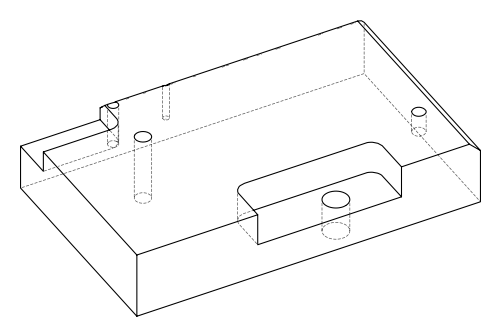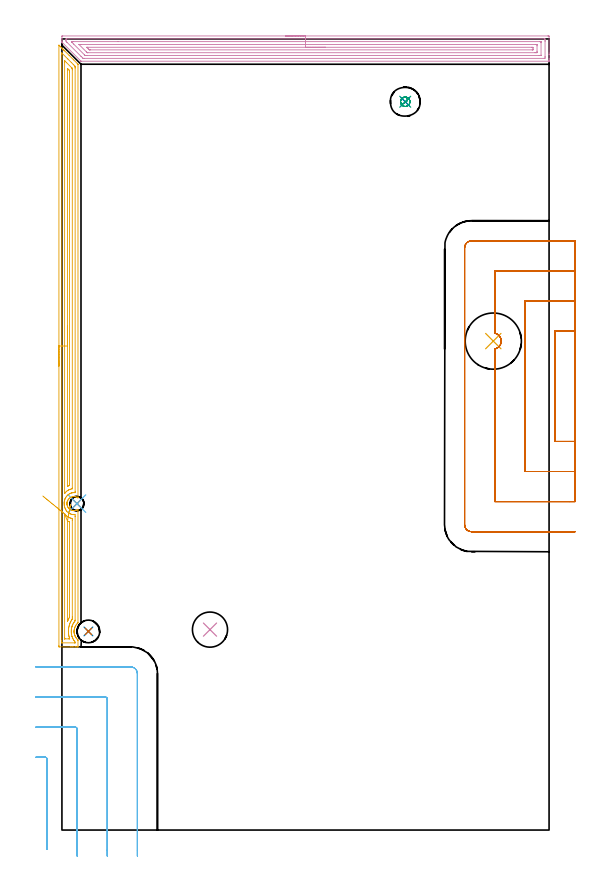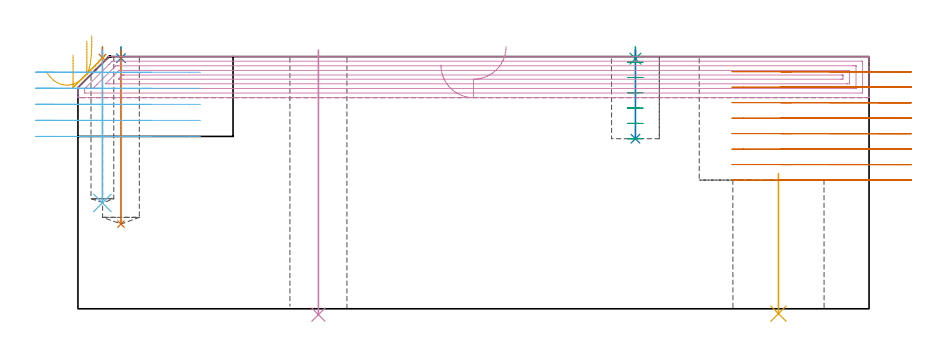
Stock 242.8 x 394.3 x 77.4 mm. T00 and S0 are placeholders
(PLAN: 13 operations, 8 tool changes, 46.2 min)
(1 SPOT_DRILL | STEP1POCKET | NXT0321_9005460120000 | 0.03 min | 1 mm3)
(2 SPOT_DRILL_1 | STEP1POCKET_1 | NXT0321_9005460120000 | 0.03 min | 1 mm3)
(3 SPOT_DRILL_2 | STEP1POCKET_2 | NXT0321_9005460120000 | 0.03 min | 2 mm3)
(4 INDEXABLE_INSERT_DRILL_THROUGH_HOLE_FROM_SOLID | STEP1HOLE | NXT0302_006 | 0.33 min | 18584 mm3)
(5 INDEXABLE_INSERT_DRILL_THROUGH_HOLE_FROM_SOLID_1 | STEP1HOLE_1 | UGT0302_007 | 0.18 min | 47624 mm3)
(6 DRILL_BLIND_HOLE_INTO_CENTER | STEP1POCKET | NXT0301_041 | 0.19 min | 1678 mm3)
(7 DRILL_BLIND_HOLE_INTO_CENTER_1 | STEP1POCKET_1 | NXT0301_084 | 0.22 min | 5002 mm3)
(8 DRILL_BLIND_HOLE_INTO_CENTER_2 | STEP1POCKET_2 | NXT0301_128 | 0.11 min | 2717 mm3)
(9 MILL_ROUGH_BLIND_HOLE_CONTOUR | STEP1POCKET_2 | NXT0201_013 | Spiral | 0.61 min | 1552 mm3)
(10 AREA_MILL | FG_CHAMFER_SURFACE | UGT0205_001 | 9.8 min | 19275 mm3)
(11 AREA_MILL_1 | FG_CHAMFER_SURFACE_1 | UGT0205_001 | 9.66 min | 13417 mm3)
(12 MILL_CORNER_NOTCH_RECTANGULAR | CORNER_NOTCH_RECTANGULAR | UGT0201_094 | Follow Part, ap 5, ae 75% | 4.42 min | 105305 mm3)
(13 MILL_SLOT | SLOT_PARTIAL_RECTANGULAR | UGT0201_094 | Follow Part, ap 5, ae 75% | 20.64 min | 299563 mm3)
(TOOL NXT0321_9005460120000 | NC Spot Drill, 142deg, 12mm, Carbide, Uncoated | D12 PA142 FL30 Z2)
(TOOL NXT0302_006 | Index. Insert Drill 17.5mm [880-D1750L25-05] | D17.5 PA176 FL88 Z2)
(TOOL UGT0302_007 | Indexable Insert Drill 28mm | D28 PA180 FL50 Z2)
(TOOL NXT0301_041 | Carbide Drill 7mm [860.1-0700-035A1-MM 2214] | D7 PA140 FL53 Z2)
(TOOL NXT0301_084 | Carbide Drill 11.3mm [860.1-1130-034A1-MM 2214] | D11.3 PA140 FL55 Z2)
(TOOL NXT0301_128 | Carbide Drill 12mm [861.1-1200-036A1-GP GC34] | D12 PA150 FL37.4 Z2)
(TOOL NXT0201_013 | ENDMILL 10mm | D10 FL30 Z4)
(TOOL UGT0205_001 | Chamfer Mill 20 x 3 x 45 deg. | D20 FL50 Z2)
(TOOL UGT0201_094 | End mill 20 mm | D20 FL38 Z4)
(OP 1 SPOT_DRILL)
G17 G21 G94 G90
T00 M6
G54
G17 G0 G90 X7.5 Y162.7 S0 M3
G43 Z87.4 H0
G94 G81 G98 Z77.099 F250. R80.4
G80
M5
M2
(OP 2 SPOT_DRILL_1)
G17 G21 G94 G90
T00 M6
G54
G17 G0 G90 X13.2 Y99. S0 M3
G43 Z87.4 H0
G94 G81 G98 Z76.914 F250. R80.4
G80
M5
M2
(OP 3 SPOT_DRILL_2)
G17 G21 G94 G90
T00 M6
G54
G17 G0 G90 X171.1 Y363. S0 M3
G43 Z87.4 H0
G94 G81 G98 Z76.767 F250. R80.4
G80
M5
M2
(OP 4 INDEXABLE_INSERT_DRILL_THROUGH_HOLE_FROM_SOLID)
G17 G21 G94 G90
T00 M6
G54
G17 G0 G90 X73.8 Y99.9 S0 M3
G43 Z87.4 H1
G94 G81 G98 Z-1.806 F250. R79.4
G80
M5
M2
(OP 5 INDEXABLE_INSERT_DRILL_THROUGH_HOLE_FROM_SOLID_1)
G17 G21 G94 G90
T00 M6
G54
G17 G0 G90 X215. Y243.7 S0 M3
G43 Z87.4 H0
G94 G81 G98 Z-1.5 F250. R41.5
G80
M5
M2
(OP 6 DRILL_BLIND_HOLE_INTO_CENTER)
G17 G21 G94 G90
T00 M6
G54
G17 G0 G90 X7.5 Y162.7 S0 M3
G43 Z87.4 H1
G94 G81 G98 Z32.5 F250. R79.4
G80
M5
M2
(OP 7 DRILL_BLIND_HOLE_INTO_CENTER_1)
G17 G21 G94 G90
T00 M6
G54
G17 G0 G90 X13.2 Y99. S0 M3
G43 Z87.4 H1
G94 G81 G98 Z26. F250. R79.4
G80
M5
M2
(OP 8 DRILL_BLIND_HOLE_INTO_CENTER_2)
G17 G21 G94 G90
T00 M6
G54
G17 G0 G90 X171.1 Y363. S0 M3
G43 Z87.4 H1
G94 G81 G98 Z52.2 F250. R79.4
G80
M5
M2
(OP 9 MILL_ROUGH_BLIND_HOLE_CONTOUR)
G17 G21 G94 G90
T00 M6
G54
G17 G0 G90 X171.1 Y363. S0 M3
G43 Z87.4 H0
Z75.7
G94 G3 X171.303 Y365.147 R1.083 F250.
X168.792 Y363.44 R2.147
X170.66 Y360.692 R2.35
X168.792 Y363.44 R-2.35
X169.726 Y362.066 R1.175
X171.1 Y363. R1.175
G0 Z71.
G3 X171.303 Y365.147 R1.083
X168.792 Y363.44 R2.147
X170.66 Y360.692 R2.35
X168.792 Y363.44 R-2.35
X169.726 Y362.066 R1.175
X171.1 Y363. R1.175
G0 Z66.3
G3 X171.303 Y365.147 R1.083
X168.792 Y363.44 R2.147
X170.66 Y360.692 R2.35
X168.792 Y363.44 R-2.35
X169.726 Y362.066 R1.175
X171.1 Y363. R1.175
G0 Z61.6
G3 X171.303 Y365.147 R1.083
X168.792 Y363.44 R2.147
X170.66 Y360.692 R2.35
X168.792 Y363.44 R-2.35
X169.726 Y362.066 R1.175
X171.1 Y363. R1.175
G0 Z56.9
G3 X171.303 Y365.147 R1.083
X168.792 Y363.44 R2.147
X170.66 Y360.692 R2.35
X168.792 Y363.44 R-2.35
X169.726 Y362.066 R1.175
X171.1 Y363. R1.175
G0 Z52.2
G3 X171.303 Y365.147 R1.083
X168.792 Y363.44 R2.147
X170.66 Y360.692 R2.35
X168.792 Y363.44 R-2.35
X169.726 Y362.066 R1.175
X171.1 Y363. R1.175
G0 Z87.4
M5
M2
(OP 10 AREA_MILL)
G17 G21 G94 G90
T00 M6
G54
G17 G0 G90 X111.4 Y395.8 S1061 M3
G43 Z87.4 H0
Z74.8
G94 G1 X111.438 Z73.928 F250.
X111.552 Z73.064
X111.741 Z72.212
X112.003 Z71.38
X112.337 Z70.574
X112.74 Z69.8
X113.208 Z69.064
X113.74 Z68.372
X114.329 Z67.729
X114.972 Z67.14
X115.664 Z66.608
X116.4 Z66.14
X117.174 Z65.737
X117.98 Z65.403
X118.812 Z65.141
X119.664 Z64.952
X120.528 Z64.838
X121.4 Z64.8
X242.207
X242.567 Y395.796 Z64.802
X242.79 Y395.791 Z64.806
X242.8 Y395.564 Z65.033
Y387.282 Z73.313
Y386.688 Z73.91
Y386.395 Z74.202
Y384.62 Z75.975
Y384.034 Z76.565
Y383.552 Z77.047
Y383.229 Z77.361
X242.791 Y383.203 Z77.388
X242.653 Y383.2 Z77.4
X9.509
X9.501 Y383.201 Z77.398
X9.499 Y383.202 Z77.397
X0.094 Y392.605 Z67.993
X0.008 Y392.693 Z67.903
X0.003 Y392.71 Z67.886
X0. Y393.191 Z67.408
Y393.794 Z66.805
Y394.38 Z66.215
Y395.56 Z65.037
X0.002 Y395.791 Z64.805
X0.415 Y395.8 Z64.8
X121.4
Y394.386 Z66.214
X240.418
X240.79 Y394.38 Z66.22
X240.797 Y394.009 Z66.591
X240.799 Y393.493 Z67.107
X240.8 Y393.118 Z67.482
X240.799 Y385.507 Z75.093
X240.798 Y385.135 Z75.465
X240.79 Y384.62 Z75.98
X240.424 Y384.614 Z75.986
X11.298
X10.542 Y384.62 Z75.98
X10.4 Y384.755 Z75.845
X9.643 Y385.507 Z75.093
X9.509 Y385.641 Z74.959
X2.545 Y392.605 Z67.995
X2.376 Y392.775 Z67.825
X2.026 Y393.136 Z67.464
X2.01 Y393.493 Z67.107
X2.005 Y393.862 Z66.738
X2.01 Y394.38 Z66.22
X2.376 Y394.386 Z66.214
X121.4
Y392.972 Z67.628
X238.273 Y392.971 Z67.629
X238.641 Y392.969 Z67.631
X238.762 Y392.967 Z67.633
X238.778 Y392.965 Z67.635
X238.79 Y392.952 Z67.648
X238.795 Y392.869 Z67.731
X238.798 Y392.764 Z67.836
X238.8 Y392.605 Z67.995
Y392.447 Z68.153
X238.799 Y386.237 Z74.363
X238.793 Y386.078 Z74.522
X238.79 Y386.038 Z74.562
X238.776 Y386.035 Z74.565
X238.732 Y386.032 Z74.568
X238.641 Y386.03 Z74.57
X238.117 Y386.029 Z74.571
X237.749 Y386.028 Z74.572
X12.551 Y386.029 Z74.571
X12.183 Y386.031 Z74.569
X11.653 Y386.035 Z74.565
X11.565 Y386.047 Z74.553
X11.383 Y386.22 Z74.38
X11.292 Y386.308 Z74.292
X5.881 Y391.718 Z68.882
X5.051 Y392.551 Z68.05
X5.001 Y392.605 Z67.995
X4.69 Y392.964 Z67.636
X5.051 Y392.968 Z67.632
X5.575 Y392.971 Z67.629
X28.016 Y392.972 Z67.628
X121.4
Y391.557 Z69.043
X235.966
X236.129 Y391.556 Z69.044
X236.729 Y391.55 Z69.05
X236.79 Y391.545 Z69.055
X236.794 Y391.456 Z69.144
X236.798 Y391.267 Z69.333
X236.8 Y390.888 Z69.712
Y388.169 Z72.431
X236.798 Y387.754 Z72.846
X236.794 Y387.547 Z73.053
X236.79 Y387.45 Z73.15
X236.691 Y387.447 Z73.153
X235.966 Y387.443 Z73.157
X235.804
X12.913
X12.731 Y387.444 Z73.156
X12.641 Y387.447 Z73.153
X12.622 Y387.449 Z73.151
X12.586 Y387.475 Z73.125
X12.495 Y387.561 Z73.039
X12.183 Y387.866 Z72.734
X8.617 Y391.433 Z69.167
X8.538 Y391.518 Z69.082
X8.51 Y391.55 Z69.05
X8.617 Y391.553 Z69.047
X8.78 Y391.556 Z69.044
X9.509 Y391.557 Z69.043
X9.67
X121.4
Y390.143 Z70.457
X234.183 Y390.142 Z70.458
X234.383 Y390.141 Z70.459
X234.775 Y390.136 Z70.464
X234.79 Y389.944 Z70.656
X234.798 Y389.331 Z71.269
X234.796 Y389.056 Z71.544
X234.793 Y388.903 Z71.697
X234.791 Y388.871 Z71.729
X234.717 Y388.864 Z71.736
X234.584 Y388.861 Z71.739
X234.383 Y388.858 Z71.742
X14.166
X13.967 Y388.859 Z71.741
X13.766 Y388.863 Z71.737
X13.643 Y388.867 Z71.733
X13.578 Y388.928 Z71.672
X13.445 Y389.056 Z71.544
X13.075 Y389.424 Z71.176
X12.561 Y389.944 Z70.656
X12.391 Y390.119 Z70.481
X12.378 Y390.137 Z70.463
X12.434 Y390.139 Z70.461
X12.54 Y390.141 Z70.459
X12.674 Y390.143 Z70.457
X12.875
X121.4
X122.272 Z70.495
X123.136 Z70.609
X123.988 Z70.798
X124.82 Z71.06
X125.626 Z71.394
X126.4 Z71.797
X127.136 Z72.265
X127.828 Z72.796
X128.471 Z73.386
X129.06 Z74.029
X129.592 Z74.721
X130.06 Z75.457
X130.463 Z76.231
X130.797 Z77.037
X131.059 Z77.869
X131.248 Z78.72
X131.362 Z79.585
X131.4 Z80.457
G0 Z87.4
M5
M2
(OP 11 AREA_MILL_1)
G17 G21 G94 G90
T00 M6
G54
G17 G0 G90 X-1.5 Y231.25 S1061 M3
G43 Z87.4 H0
Z77.9
G94 G1 Y231.288 Z77.028 F250.
Y231.402 Z76.164
Y231.591 Z75.312
Y231.853 Z74.48
Y232.187 Z73.674
Y232.59 Z72.9
Y233.059 Z72.164
Y233.59 Z71.472
Y234.179 Z70.829
Y234.822 Z70.24
Y235.514 Z69.708
Y236.25 Z69.24
Y237.024 Z68.837
Y237.83 Z68.503
Y238.662 Z68.241
Y239.514 Z68.052
Y240.378 Z67.938
Y241.25 Z67.9
X-1.499 Y391.167 Z67.899
X-1.494 Y391.183 Z67.903
X-1.471 Y391.167 Z67.927
X-1.332 Y391.033 Z68.067
X-0.87 Y390.571 Z68.528
X-0.691 Y390.393 Z68.705
X-0.192 Y389.892 Z69.208
X0.024 Y389.677 Z69.422
X0.185 Y389.518 Z69.58
X0.339 Y389.362 Z69.737
X0.471 Y389.23 Z69.869
X0.623 Y389.08 Z70.018
X0.768 Y388.933 Z70.166
X0.918 Y388.783 Z70.316
X1.061 Y388.641 Z70.456
X1.197 Y388.504 Z70.595
X1.365 Y388.336 Z70.763
X3.601 Y386.1 Z72.999
X5.835 Y383.865 Z75.235
X7.654 Y382.046 Z77.054
X7.961 Y381.737 Z77.358
X7.995 Y381.695 Z77.39
X8. Y381.63 Z77.4
Y165.694
X8.004 Y165.583 Z77.396
X7.935 Y165.617 Z77.33
X7.9 Y165.635 Z77.299
X7.879 Y165.647 Z77.279
X7.787 Y165.695 Z77.187
X7.442 Y165.876 Z76.842
X6.985 Y166.047 Z76.385
X6.631 Y166.132 Z76.031
X6.273 Y166.189 Z75.673
X6.091 Y166.193 Z75.491
X5.727 Y166.189 Z75.127
X5.461 Y166.152 Z74.861
X5.197 Y166.097 Z74.597
X4.741 Y165.954 Z74.141
X4.612 Y165.894 Z74.012
X4.305 Y165.749 Z73.701
X4.126 Y165.634 Z73.52
X3.973 Y165.537 Z73.369
X3.743 Y165.36 Z73.141
X3.659 Y165.295 Z73.057
X3.409 Y165.042 Z72.808
X3.166 Y164.734 Z72.565
X2.949 Y164.402 Z72.347
X2.924 Y164.354 Z72.323
X2.837 Y164.186 Z72.236
X2.815 Y164.135 Z72.214
X2.743 Y163.966 Z72.14
X2.724 Y163.907 Z72.118
X2.666 Y163.748 Z72.065
X2.663 Y163.739 Z72.062
X2.6 Y163.508 Z71.999
X2.589 Y163.455 Z71.989
X2.564 Y163.311 Z71.958
X2.552 Y163.259 Z71.949
X2.537 Y163.162 Z71.937
X2.518 Y163.013 Z71.914
X2.517 Y163.007 Z71.913
X2.516 Y162.951 Z71.912
X2.517 Y162.864 Z71.907
X2.515 Y162.801 Z71.906
X2.516 Y162.715 Z71.901
X2.514 Y162.602 Z71.902
Y162.566 Z71.904
X2.515 Y162.438 Z71.912
X2.516 Y162.393 Z71.913
X2.563 Y162.119 Z71.956
X2.572 Y162.055 Z71.968
X2.647 Y161.721 Z72.047
X2.723 Y161.489 Z72.123
X2.738 Y161.453 Z72.137
X2.817 Y161.262 Z72.215
X2.925 Y161.042 Z72.325
X3.05 Y160.827 Z72.449
X3.222 Y160.584 Z72.622
X3.409 Y160.355 Z72.809
X3.628 Y160.136 Z73.028
X3.86 Y159.934 Z73.26
X4.078 Y159.783 Z73.477
X4.303 Y159.65 Z73.703
X4.742 Y159.446 Z74.141
X5.197 Y159.304 Z74.597
X5.642 Y159.231 Z75.042
X6.091 Y159.213 Z75.491
X6.541 Y159.253 Z75.941
X6.985 Y159.353 Z76.385
X7.442 Y159.524 Z76.842
X7.879 Y159.753 Z77.279
X7.993 Y159.813 Z77.392
X8. Y158.989 Z77.4
Y103.547
X8.005 Y103.282 Z77.395
X7.864 Y103.141 Z77.262
X7.476 Y102.744 Z76.876
X7.222 Y102.432 Z76.62
X6.985 Y102.107 Z76.384
X6.829 Y101.851 Z76.227
X6.603 Y101.408 Z76.001
X6.461 Y101.077 Z75.86
X6.411 Y100.957 Z75.807
X6.385 Y100.87 Z75.778
X6.312 Y100.642 Z75.705
X6.271 Y100.513 Z75.663
X6.251 Y100.423 Z75.641
X6.161 Y100.064 Z75.559
X6.147 Y99.976 Z75.542
X6.092 Y99.675 Z75.49
X6.076 Y99.399 Z75.475
X6.072 Y99.3 Z75.466
X6.065 Y99.155 Z75.459
X6.067 Y98.939 Z75.457
X6.066 Y98.798 Z75.462
X6.067 Y98.746 Z75.461
X6.076 Y98.631 Z75.466
X6.093 Y98.323 Z75.489
X6.1 Y98.276 Z75.496
X6.118 Y98.188 Z75.512
X6.144 Y98.041 Z75.542
X6.169 Y97.911 Z75.567
X6.185 Y97.828 Z75.582
X6.208 Y97.741 Z75.603
X6.297 Y97.383 Z75.695
X6.455 Y96.933 Z75.853
X6.493 Y96.847 Z75.889
X6.553 Y96.706 Z75.951
X6.647 Y96.489 Z76.045
X6.809 Y96.187 Z76.206
X6.951 Y95.953 Z76.347
X6.987 Y95.894 Z76.383
X7.198 Y95.596 Z76.596
X7.537 Y95.199 Z76.936
X7.881 Y94.842 Z77.277
X7.932 Y94.793 Z77.328
X7.996 Y94.724 Z77.389
X8. Y94.611 Z77.4
Y91.481
X8.004 Y91.31 Z77.395
X7.851 Y91.303 Z77.244
X7.698 Y91.3 Z77.097
X7.466 Z76.866
X6.753 Z76.148
X5.521 Z74.918
X5.001 Z74.396
X4.385 Z73.781
X-1.129 Z68.269
X-1.392 Y91.304 Z68.006
X-1.492 Y91.31 Z67.906
X-1.499 Y91.413 Z67.899
X-1.5 Y91.929 Z67.9
Y241.25
X-0.086 Z69.314
X-0.085 Y386.823 Z69.315
X-0.084 Y386.994 Z69.316
X-0.081 Y387.22 Z69.319
X-0.079 Y387.315 Z69.321
X-0.022 Y387.261 Z69.378
X0.254 Y386.994 Z69.654
X2.939 Y384.312 Z72.339
X4.727 Y382.524 Z74.127
X5.621 Y381.63 Z75.021
X5.877 Y381.371 Z75.277
X6.505 Y380.735 Z75.905
X6.579 Y380.64 Z75.979
X6.581 Y380.554 Z75.981
X6.584 Y380.374 Z75.984
X6.585 Y380.012 Z75.985
X6.586 Y379.841 Z75.986
Y168.825
X6.584 Y168.463 Z75.984
X6.582 Y168.283 Z75.982
X6.579 Y168.194 Z75.979
X6.574 Y168.163 Z75.974
X6.525 Z75.925
X6.187 Y168.181 Z75.587
X5.877 Z75.277
X5.56 Y168.165 Z74.96
X5.177 Y168.11 Z74.577
X5.001 Y168.071 Z74.401
X4.891 Y168.043 Z74.291
X4.517 Y167.931 Z73.917
X4.237 Y167.818 Z73.637
X4.126 Y167.767 Z73.526
X3.835 Y167.626 Z73.235
X3.654 Y167.518 Z73.054
X3.25 Y167.248 Z72.65
X3.13 Y167.159 Z72.53
X2.975 Y167.037 Z72.375
X2.666 Y166.738 Z72.066
X2.374 Y166.404 Z71.774
X2.259 Y166.26 Z71.659
X2.172 Y166.142 Z71.572
X1.901 Y165.731 Z71.301
X1.644 Y165.248 Z71.044
X1.615 Y165.189 Z71.015
X1.597 Y165.148 Z70.997
X1.499 Y164.904 Z70.899
X1.361 Y164.495 Z70.761
X1.322 Y164.354 Z70.722
X1.243 Y164.038 Z70.643
X1.191 Y163.774 Z70.591
X1.144 Y163.46 Z70.544
X1.115 Y163.211 Z70.515
X1.106 Y162.966 Z70.506
X1.101 Y162.566 Z70.501
X1.128 Y162.05 Z70.528
X1.188 Y161.672 Z70.588
X1.251 Y161.358 Z70.651
X1.357 Y160.923 Z70.757
X1.403 Y160.778 Z70.803
X1.499 Y160.506 Z70.899
X1.724 Y159.998 Z71.124
X1.78 Y159.883 Z71.18
X1.886 Y159.695 Z71.286
X1.989 Y159.518 Z71.389
X2.312 Y159.053 Z71.712
X2.364 Y158.989 Z71.764
X2.374 Y158.978 Z71.774
X3.107 Y158.242 Z72.507
X3.25 Y158.133 Z72.65
X3.302 Y158.095 Z72.702
X3.814 Y157.784 Z73.214
X4.126 Y157.637 Z73.526
X4.42 Y157.508 Z73.82
X4.832 Y157.374 Z74.232
X5.001 Y157.333 Z74.401
X5.414 Y157.265 Z74.814
X5.856 Y157.222 Z75.256
X5.877 Z75.277
X6.579 Y157.201 Z75.979
X6.584 Y156.479 Z75.984
X6.585 Y156.307 Z75.985
Y104.618
X6.584 Y104.447 Z75.984
X6.581 Y104.357 Z75.981
X6.579 Y104.315 Z75.979
X6.558 Y104.279 Z75.958
X6.013 Y103.553 Z75.413
X5.957 Y103.471 Z75.357
X5.877 Y103.343 Z75.277
X5.632 Y102.909 Z75.032
X5.504 Y102.659 Z74.904
X5.343 Y102.31 Z74.743
X5.12 Y101.765 Z74.52
X5.101 Y101.714 Z74.501
X5.088 Y101.676 Z74.488
X5.001 Y101.398 Z74.401
X4.893 Y100.981 Z74.293
X4.867 Y100.87 Z74.267
X4.741 Y100.243 Z74.141
X4.7 Y99.976 Z74.1
X4.665 Y99.426 Z74.065
X4.654 Y99.082 Z74.054
X4.665 Y98.532 Z74.065
X4.687 Y98.188 Z74.087
X4.717 Y97.892 Z74.117
X4.783 Y97.517 Z74.183
X4.828 Y97.294 Z74.228
X5.001 Y96.593 Z74.401
X5.064 Y96.4 Z74.464
X5.098 Y96.301 Z74.498
X5.288 Y95.815 Z74.688
X5.422 Y95.506 Z74.822
X5.573 Y95.196 Z74.973
X5.877 Y94.649 Z75.277
X5.891 Y94.625 Z75.291
X5.899 Y94.611 Z75.299
X5.939 Y94.549 Z75.339
X6.27 Y94.098 Z75.67
X6.576 Y93.717 Z75.976
X6.579 Y93.356 Z75.979
Y93.319
X6.53 Y93.31 Z75.93
X6.422 Y93.305 Z75.822
X6.285 Y93.301 Z75.685
X0.155 Z69.555
X-0.024 Y93.307 Z69.376
X-0.058 Y93.31 Z69.342
X-0.079 Y93.32 Z69.321
X-0.08 Y93.36 Z69.32
X-0.084 Y93.545 Z69.316
X-0.085 Y93.717 Z69.315
X-0.086 Y94.441 Z69.314
Y241.25
X1.328 Z70.728
X1.329 Y382.697 Z70.729
X1.334 Y383.418 Z70.734
X1.335 Y383.436 Z70.735
X1.373 Y383.418 Z70.773
X1.499 Y383.298 Z70.899
X2.277 Y382.524 Z71.677
X4.96 Y379.841 Z74.36
X5.001 Y379.799 Z74.401
X5.105 Y379.692 Z74.505
X5.155 Y379.637 Z74.555
X5.164 Y379.624 Z74.564
X5.167 Y379.567 Z74.567
X5.169 Y379.468 Z74.569
X5.171 Y379.121 Z74.571
Y378.947
Y170.44
X5.168 Y170.266 Z74.568
X5.165 Y170.152 Z74.565
X5.16 Y170.134 Z74.56
X5.15 Y170.129 Z74.55
X5.122 Y170.121 Z74.522
X5.001 Y170.092 Z74.401
X4.703 Y170.024 Z74.103
X4.126 Y169.846 Z73.526
X4.032 Y169.815 Z73.432
X3.788 Y169.719 Z73.188
X3.425 Y169.541 Z72.825
X3.25 Y169.448 Z72.65
X2.874 Y169.209 Z72.274
X2.374 Y168.86 Z71.774
X2.355 Y168.845 Z71.755
X2.33 Y168.825 Z71.73
X1.897 Y168.418 Z71.297
X1.499 Y167.985 Z70.899
X1.473 Y167.957 Z70.873
X1.372 Y167.837 Z70.772
X1.336 Y167.799 Z70.736
X1.333 Y167.849 Z70.733
X1.33 Y167.931 Z70.73
X1.329 Y168.002 Z70.729
Y168.104
X1.328 Y241.25 Z70.728
X2.743 Z72.143
Y378.947
X2.744 Y379.464 Z72.144
X2.745 Y379.539 Z72.145
X2.748 Y379.582 Z72.148
X2.75 Y379.589 Z72.15
X2.82 Y379.523 Z72.22
X3.101 Y379.248 Z72.501
X3.25 Y379.101 Z72.65
X3.404 Y378.947 Z72.804
X3.564 Y378.784 Z72.964
X3.674 Y378.669 Z73.074
X3.751 Y378.586 Z73.151
X3.752 Y378.558 Z73.152
X3.755 Y378.431 Z73.155
X3.757 Y378.053 Z73.157
Y377.535
Y172.401
X3.755 Y171.885 Z73.155
X3.752 Y171.811 Z73.152
X3.75 Y171.795 Z73.15
X3.741 Y171.787 Z73.141
X3.714 Y171.772 Z73.114
X3.204 Y171.554 Z72.604
X3.103 Y171.507 Z72.503
X2.898 Y171.408 Z72.298
X2.835 Y171.379 Z72.235
X2.752 Y171.341 Z72.152
X2.749 Y171.386 Z72.149
X2.745 Y171.507 Z72.145
X2.744 Y171.681 Z72.144
X2.743 Y241.25 Z72.143
Y242.122 Z72.181
Y242.987 Z72.295
Y243.838 Z72.483
Y244.67 Z72.746
Y245.476 Z73.08
Y246.25 Z73.482
Y246.986 Z73.951
Y247.678 Z74.482
Y248.321 Z75.072
Y248.91 Z75.715
Y249.442 Z76.407
Y249.91 Z77.143
Y250.313 Z77.916
Y250.647 Z78.722
Y250.909 Z79.554
Y251.098 Z80.406
Y251.212 Z81.271
Y251.25 Z82.143
G0 Z87.4
X-9.513 Y166.476
Z72.528
G1 X-9.077 Y166.119 Z71.862
X-8.598 Y165.726 Z71.248
X-8.08 Y165.301 Z70.689
X-7.526 Y164.847 Z70.192
X-6.94 Y164.367 Z69.758
X-6.328 Y163.865 Z69.393
X-5.693 Y163.344 Z69.097
X-5.041 Y162.809 Z68.875
X-4.376 Y162.264 Z68.726
X-3.704 Y161.713 Z68.653
X-3.029 Y161.16 Z68.657
X-2.358 Y160.609 Z68.736
X-1.694 Y160.065 Z68.891
X-1.043 Y159.531 Z69.12
X-0.41 Y159.012 Z69.421
X0.201 Y158.511 Z69.793
X0.784 Y158.033 Z70.232
X1.335 Y157.581 Z70.735
X1.359 Y157.561 Z70.759
X1.499 Y157.413 Z70.899
X1.705 Y157.201 Z71.105
X2.374 Y156.542 Z71.774
X2.681 Y156.307 Z72.081
X3.25 Y155.949 Z72.65
X3.912 Y155.631 Z73.312
X4.126 Y155.552 Z73.526
X4.548 Y155.413 Z73.948
X5.001 Y155.313 Z74.401
X5.128 Y155.284 Z74.528
X5.165 Y155.262 Z74.565
X5.167 Y155.244 Z74.567
X5.171 Y154.519 Z74.571
Y154.345
Y106.235
X5.17 Y106.063 Z74.57
X5.164 Y105.341 Z74.564
X5.157 Y105.182 Z74.557
X5.001 Y104.948 Z74.401
X4.807 Y104.645 Z74.207
X4.691 Y104.447 Z74.091
X4.486 Y104.079 Z73.886
X4.222 Y103.553 Z73.622
X4.191 Y103.486 Z73.591
X4.126 Y103.339 Z73.526
X3.934 Y102.855 Z73.334
X3.858 Y102.659 Z73.258
X3.708 Y102.191 Z73.108
X3.591 Y101.765 Z72.991
X3.522 Y101.487 Z72.922
X3.394 Y100.87 Z72.794
X3.372 Y100.746 Z72.772
X3.317 Y100.391 Z72.717
X3.274 Y99.976 Z72.674
X3.272 Y99.954 Z72.672
X3.25 Y99.619 Z72.65
X3.234 Y99.098 Z72.634
Y99.082
X3.25 Y98.344 Z72.65
X3.26 Y98.188 Z72.66
X3.261 Y98.177 Z72.661
X3.306 Y97.718 Z72.706
X3.365 Y97.294 Z72.765
X3.387 Y97.154 Z72.787
X3.469 Y96.741 Z72.869
X3.552 Y96.4 Z72.952
X3.657 Y95.984 Z73.057
X3.858 Y95.317 Z73.258
X3.786 Y95.31 Z73.186
X3.653 Y95.305 Z73.053
X3.451 Y95.301 Z72.851
X1.499 Y95.3 Z70.899
X1.431 Y95.301 Z70.831
X1.378 Y95.305 Z70.778
X1.344 Y95.31 Z70.744
X1.335 Y95.316 Z70.735
X1.334 Y95.333 Z70.734
X1.33 Y95.506 Z70.73
X1.329 Y95.679 Z70.729
Y157.201
X1.33 Y157.373 Z70.73
X1.335 Y157.581 Z70.735
X2.748 Y154.052 Z72.148
X2.758 Y154.053 Z72.158
X2.876 Y154.006 Z72.276
X3.25 Y153.837 Z72.65
X3.718 Y153.625 Z73.118
X3.751 Y153.601 Z73.151
X3.753 Y153.591 Z73.153
X3.755 Y153.56 Z73.155
X3.757 Y153.495 Z73.157
Y153.366
Y107.129
X3.754 Y106.615 Z73.154
X3.75 Y106.235 Z73.15
X3.739 Y105.986 Z73.139
X3.651 Y105.826 Z73.051
X3.382 Y105.341 Z72.782
X3.336 Y105.253 Z72.736
X3.25 Y105.083 Z72.65
X3.046 Y104.655 Z72.446
X2.949 Y104.447 Z72.349
X2.898 Y104.331 Z72.298
X2.774 Y104.039 Z72.174
X2.761 Y104.012 Z72.161
X2.752 Y103.997 Z72.152
X2.749 Y104.007 Z72.149
X2.745 Y104.033 Z72.145
X2.744 Y104.07 Z72.144
X2.743 Y153.883 Z72.143
X2.745 Y154.013 Z72.145
X2.747 Y154.044 Z72.147
X2.748 Y154.052 Z72.148
X2.905 Y154.888 Z72.344
X3.058 Y155.703 Z72.612
X3.206 Y156.493 Z72.953
X3.348 Y157.25 Z73.362
X3.483 Y157.97 Z73.836
X3.61 Y158.646 Z74.372
X3.728 Y159.274 Z74.967
X3.836 Y159.848 Z75.615
X3.933 Y160.365 Z76.311
X4.018 Y160.82 Z77.05
X4.091 Y161.21 Z77.827
X4.152 Y161.531 Z78.636
X4.199 Y161.783 Z79.47
X4.232 Y161.962 Z80.323
X4.252 Y162.067 Z81.189
X4.258 Y162.098 Z82.061
X4.25 Y162.054 Z82.932
X4.227 Y161.935 Z83.796
G0 Z87.4
M5
M2
(OP 12 MILL_CORNER_NOTCH_RECTANGULAR)
G17 G21 G94 G90
T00 M6
G54
G17 G0 G90 X-7.4 Y-9.726 S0 M3
G43 Z87.513 H0
Z72.59
G94 G1 Y-6.726 F250.
Y35.305 F500.
G3 X-8.395 Y36.3 R1.
G1 X-10.
X-13. F250.
G0 Z87.513
X7.6 Y-13.
Z72.59
G1 Y-10.
Y50.305 F500.
G3 X6.605 Y51.3 R1.
G1 X-10.
X-13. F250.
G0 Z87.513
X22.6 Y-13.
Z72.59
G1 Y-10.
Y65.305 F500.
G3 X21.605 Y66.3 R1.
G1 X-10.
X-13. F250.
G0 Z87.513
X37.6 Y-13.
Z72.59
G1 Y-10.
Y78. F500.
G3 X34.3 Y81.3 R3.3
G1 X-10.
X-13. F250.
G0 Z87.513
X-7.4 Y-9.726
Z67.668
G1 Y-6.726
Y35.305 F500.
G3 X-8.395 Y36.3 R1.
G1 X-10.
X-13. F250.
G0 Z87.513
X7.6 Y-13.
Z67.668
G1 Y-10.
Y50.305 F500.
G3 X6.605 Y51.3 R1.
G1 X-10.
X-13. F250.
G0 Z87.513
X22.6 Y-13.
Z67.668
G1 Y-10.
Y65.305 F500.
G3 X21.605 Y66.3 R1.
G1 X-10.
X-13. F250.
G0 Z87.513
X37.6 Y-13.
Z67.668
G1 Y-10.
Y78. F500.
G3 X34.3 Y81.3 R3.3
G1 X-10.
X-13. F250.
G0 Z87.513
X-7.4 Y-9.726
Z62.745
G1 Y-6.726
Y35.305 F500.
G3 X-8.395 Y36.3 R1.
G1 X-10.
X-13. F250.
G0 Z87.513
X7.6 Y-13.
Z62.745
G1 Y-10.
Y50.305 F500.
G3 X6.605 Y51.3 R1.
G1 X-10.
X-13. F250.
G0 Z87.513
X22.6 Y-13.
Z62.745
G1 Y-10.
Y65.305 F500.
G3 X21.605 Y66.3 R1.
G1 X-10.
X-13. F250.
G0 Z87.513
X37.6 Y-13.
Z62.745
G1 Y-10.
Y78. F500.
G3 X34.3 Y81.3 R3.3
G1 X-10.
X-13. F250.
G0 Z87.513
X-7.4 Y-9.726
Z57.823
G1 Y-6.726
Y35.305 F500.
G3 X-8.395 Y36.3 R1.
G1 X-10.
X-13. F250.
G0 Z87.513
X7.6 Y-13.
Z57.823
G1 Y-10.
Y50.305 F500.
G3 X6.605 Y51.3 R1.
G1 X-10.
X-13. F250.
G0 Z87.513
X22.6 Y-13.
Z57.823
G1 Y-10.
Y65.305 F500.
G3 X21.605 Y66.3 R1.
G1 X-10.
X-13. F250.
G0 Z87.513
X37.6 Y-13.
Z57.823
G1 Y-10.
Y78. F500.
G3 X34.3 Y81.3 R3.3
G1 X-10.
X-13. F250.
G0 Z87.513
X-7.4 Y-9.726
Z52.9
G1 Y-6.726
Y35.305 F500.
G3 X-8.395 Y36.3 R1.
G1 X-10.
X-13. F250.
G0 Z87.513
X7.6 Y-13.
Z52.9
G1 Y-10.
Y50.305 F500.
G3 X6.605 Y51.3 R1.
G1 X-10.
X-13. F250.
G0 Z87.513
X22.6 Y-13.
Z52.9
G1 Y-10.
Y65.305 F500.
G3 X21.605 Y66.3 R1.
G1 X-10.
X-13. F250.
G0 Z87.513
X37.6 Y-13.
Z52.9
G1 Y-10.
Y78. F500.
G3 X34.3 Y81.3 R3.3
G1 X-10.
X-13. F250.
G0 Z87.513
M5
M2
(OP 13 MILL_SLOT)
G17 G21 G94 G90
T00 M6
G54
G17 G0 G90 X255.8 Y248.7 S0 M3
G43 Z87.513 H0
Z72.761
G94 G1 X252.8 F250.
X245.7 F500.
Y193.7
X252.8
X255.8 F250.
Y263.7
X252.8
X230.7 F500.
Y178.7
X252.8
X255.8 F250.
Y278.7
X252.8
X215.7 F500.
Y247.633
G2 X218.834 Y244.825 R3.996
X216.84 Y240.152 R4.014
X215.7 Y239.768 R4.009
G1 Y163.7
X252.8
X255.8 F250.
Y293.7
X252.8
X204.2 F500.
G3 X200.7 Y290.2 R3.5
G1 Y152.2
G3 X204.2 Y148.7 R3.5
G1 X252.8
X255.8 F250.
G0 Y248.7 Z68.01
G1 X252.8
X245.7 F500.
Y193.7
X252.8
X255.8 F250.
Y263.7
X252.8
X230.7 F500.
Y178.7
X252.8
X255.8 F250.
Y278.7
X252.8
X215.7 F500.
Y247.633
G2 X218.834 Y244.825 R3.996
X216.84 Y240.152 R4.014
X216.435 Y239.971 R4.009
X215.7 Y239.768 R4.009
G1 Y163.7
X252.8
X255.8 F250.
Y293.7
X252.8
X204.2 F500.
G3 X200.7 Y290.2 R3.5
G1 Y152.2
G3 X204.2 Y148.7 R3.5
G1 X252.8
X255.8 F250.
G0 Y248.7 Z63.258
G1 X252.8
X245.7 F500.
Y193.7
X252.8
X255.8 F250.
Y263.7
X252.8
X230.7 F500.
Y178.7
X252.8
X255.8 F250.
Y278.7
X252.8
X215.7 F500.
Y247.634
G2 X218.737 Y245.115 R3.996
X218.834 Y244.825 R3.996
G1 X218.883 Y244.64
G2 X216.873 Y240.169 R4.014
G1 X216.84 Y240.152
G2 X215.7 Y239.768 R4.009
G1 Y163.7
X252.8
X255.8 F250.
Y293.7
X252.8
X204.2 F500.
G3 X200.7 Y290.2 R3.5
G1 Y152.2
G3 X204.2 Y148.7 R3.5
G1 X252.8
X255.8 F250.
G0 Y248.7 Z58.507
G1 X252.8
X245.7 F500.
Y193.7
X252.8
X255.8 F250.
Y263.7
X252.8
X230.7 F500.
Y178.7
X252.8
X255.8 F250.
Y278.7
X252.8
X215.7 F500.
Y247.634
G2 X218.737 Y245.115 R3.996
X218.834 Y244.825 R3.996
G1 X218.883 Y244.64
G2 X216.873 Y240.169 R4.014
G1 X216.84 Y240.152
G2 X216.418 Y239.965 R4.009
X215.7 Y239.768 R4.009
G1 Y163.7
X252.8
X255.8 F250.
Y293.7
X252.8
X204.2 F500.
G3 X200.7 Y290.2 R3.5
G1 Y152.2
G3 X204.2 Y148.7 R3.5
G1 X252.8
X255.8 F250.
G0 Y248.7 Z53.755
G1 X252.8
X245.7 F500.
Y193.7
X252.8
X255.8 F250.
Y263.7
X252.8
X230.7 F500.
Y178.7
X252.8
X255.8 F250.
Y278.7
X252.8
X215.7 F500.
Y247.634
G2 X218.834 Y244.825 R3.996
X216.84 Y240.152 R4.019
X216.433 Y239.97 R4.009
X215.7 Y239.768 R4.009
G1 Y163.7
X252.8
X255.8 F250.
Y293.7
X252.8
X204.2 F500.
G3 X200.7 Y290.2 R3.5
G1 Y152.2
G3 X204.2 Y148.7 R3.5
G1 X252.8
X255.8 F250.
G0 Y248.7 Z49.003
G1 X252.8
X245.7 F500.
Y193.7
X252.8
X255.8 F250.
Y263.7
X252.8
X230.7 F500.
Y178.7
X252.8
X255.8 F250.
Y278.7
X252.8
X215.7 F500.
Y247.633
G2 X218.834 Y244.825 R3.996
X216.84 Y240.152 R4.019
X216.438 Y239.972 R4.009
X215.7 Y239.768 R4.009
G1 Y163.7
X252.8
X255.8 F250.
Y293.7
X252.8
X204.2 F500.
G3 X200.7 Y290.2 R3.5
G1 Y152.2
G3 X204.2 Y148.7 R3.5
G1 X252.8
X255.8 F250.
G0 Y248.7 Z44.252
G1 X252.8
X245.7 F500.
Y193.7
X252.8
X255.8 F250.
Y263.7
X252.8
X230.7 F500.
Y178.7
X252.8
X255.8 F250.
Y278.7
X252.8
X215.7 F500.
Y247.633
G2 X218.834 Y244.825 R3.996
X216.84 Y240.152 R4.014
X216.435 Y239.971 R4.009
X215.7 Y239.768 R4.008
G1 Y163.7
X252.8
X255.8 F250.
Y293.7
X252.8
X204.2 F500.
G3 X200.7 Y290.2 R3.5
G1 Y152.2
G3 X204.2 Y148.7 R3.5
G1 X252.8
X255.8 F250.
G0 Y248.7 Z39.5
G1 X252.8
X245.7 F500.
Y193.7
X252.8
X255.8 F250.
Y263.7
X252.8
X230.7 F500.
Y178.7
X252.8
X255.8 F250.
Y278.7
X252.8
X215.7 F500.
Y247.634
G2 X218.834 Y244.825 R3.996
X217.437 Y240.535 R4.014
X216.847 Y240.156 R4.011
X216.432 Y239.97 R4.005
X215.7 Y239.768 R4.008
G1 Y163.7
X252.8
X255.8 F250.
Y293.7
X252.8
X204.2 F500.
G3 X200.7 Y290.2 R3.5
G1 Y152.2
G3 X204.2 Y148.7 R3.5
G1 X252.8
X255.8 F250.
G0 Z87.513
M5
M2
